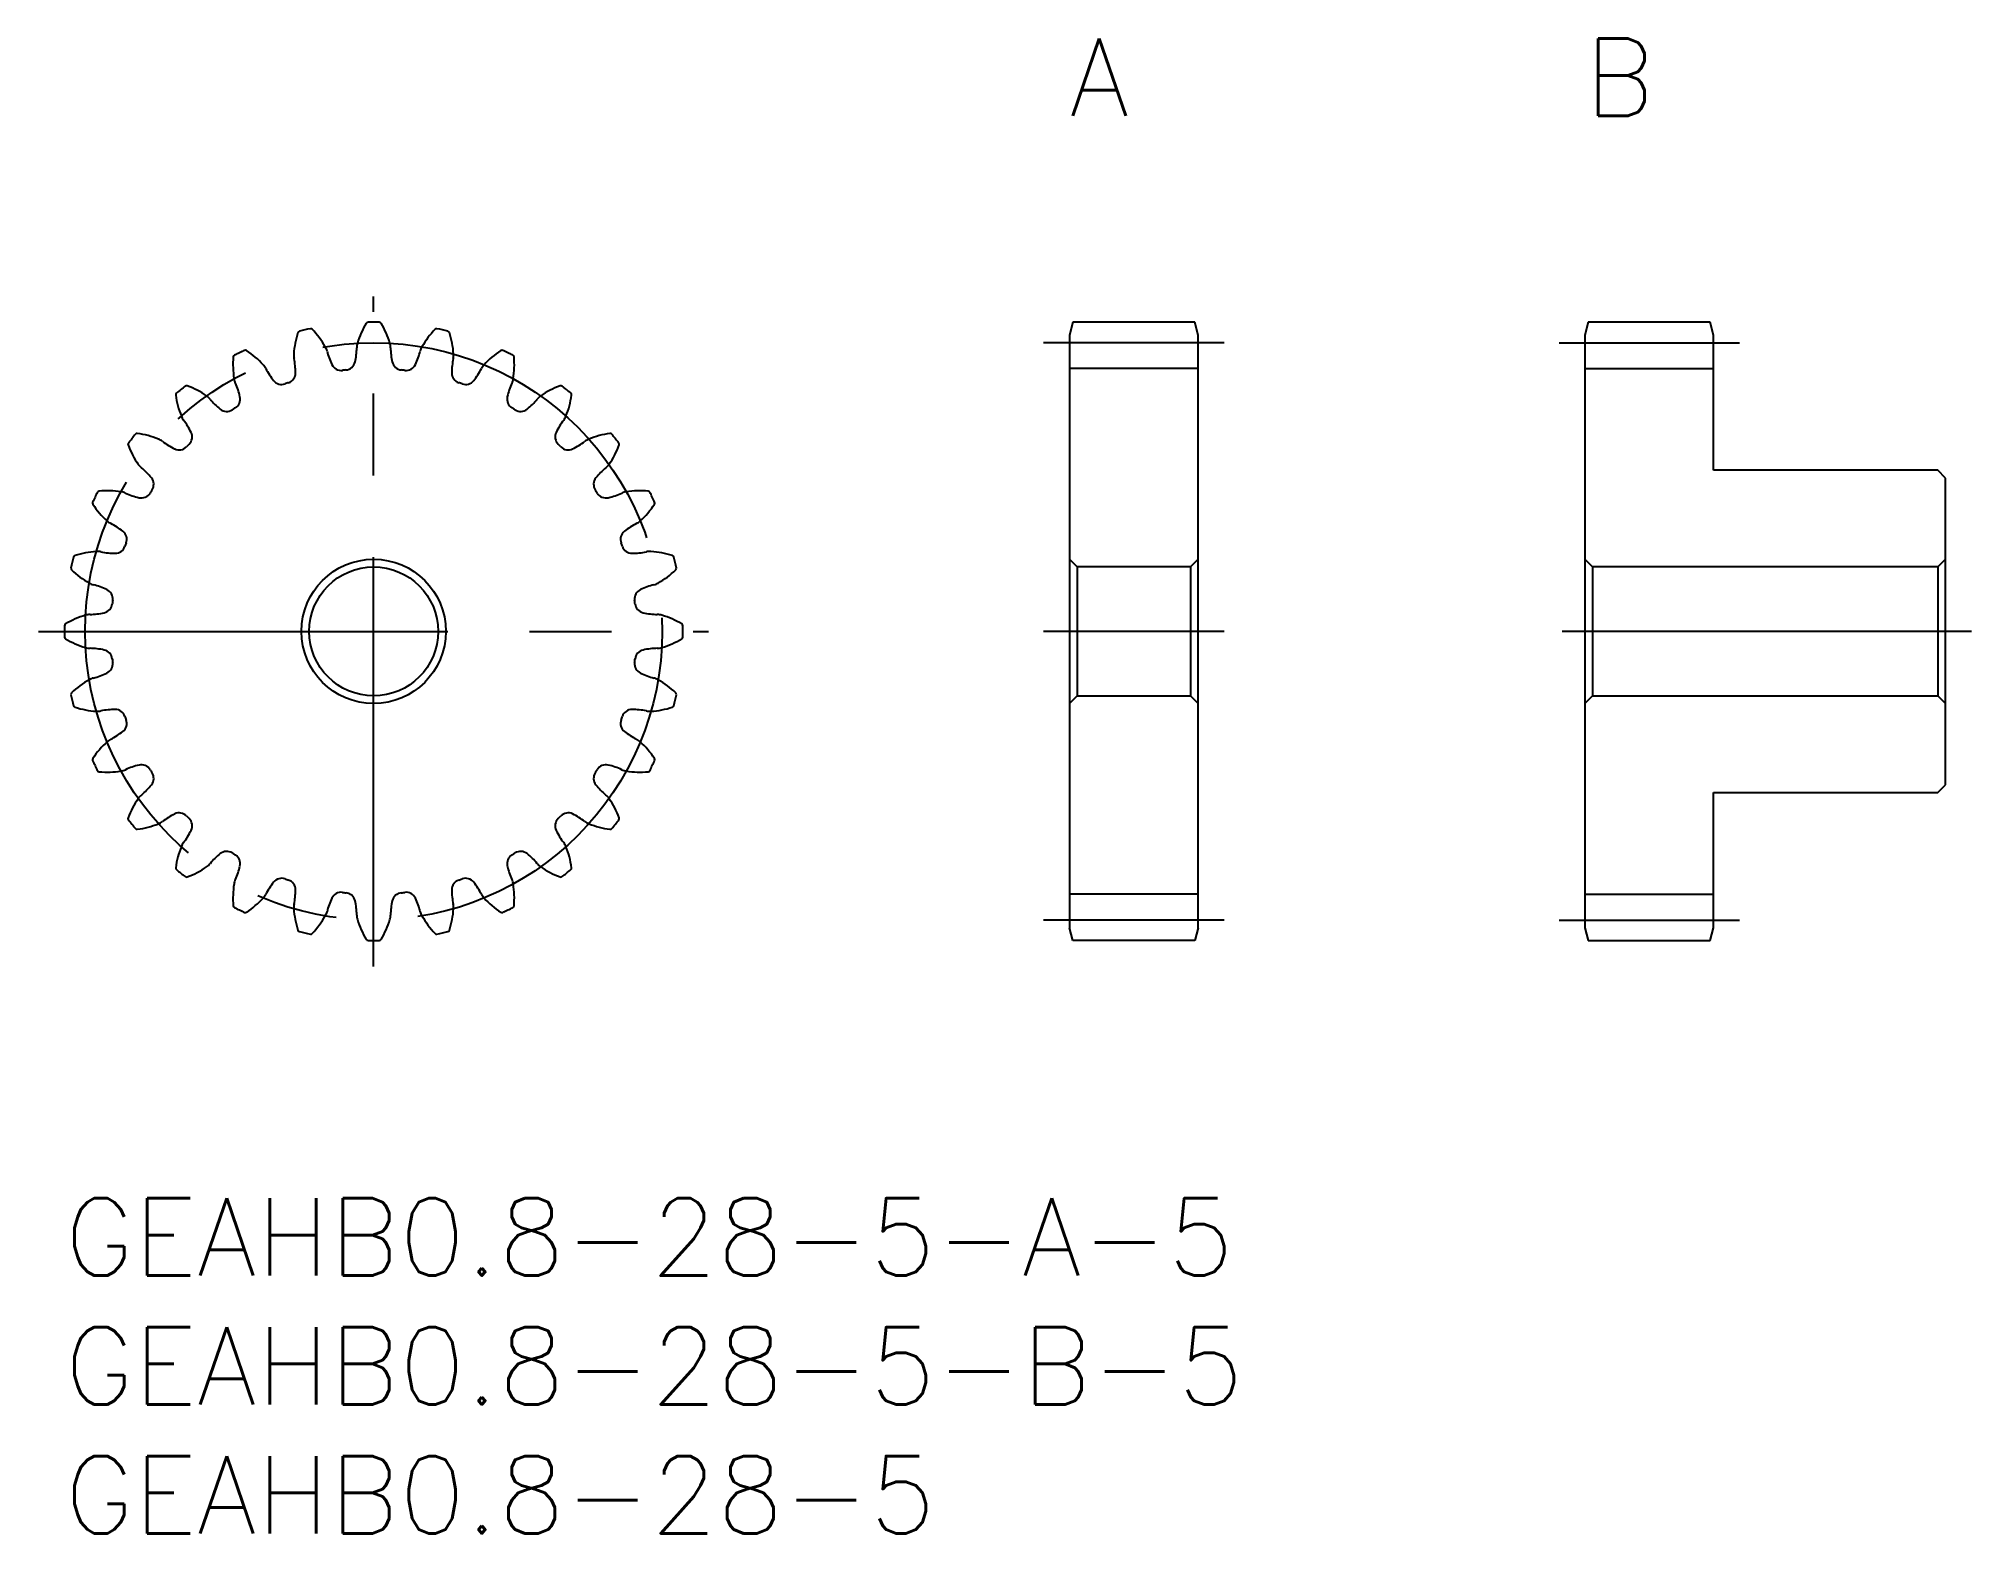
# Model space of a CAD drawing. Extents: x -1 to 74, y -13 to 45.
import ezdxf

# ---------------------------------------------------------------- set-up
doc = ezdxf.new("R2010")
doc.units = 0
doc.header["$LTSCALE"] = 0.5
doc.linetypes.add('CENTER', pattern=[50.8, 31.75, -6.35, 6.35, -6.35])
for name, color, linetype in [('MSM_CENTER', 1, 'CENTER'), ('MSM_CONTINUOUS', 7, 'CONTINUOUS'), ('MSM_PART_NUMBER', 7, 'CONTINUOUS')]:
    doc.layers.add(name, color=color, linetype=linetype)
doc.styles.get("Standard").update_dxf_attribs({"font": 'txt.shx', "height": 1, "bigfont": 'bigfont.shx'})

# ---------------------------------------------------------------- blocks, each defined once
blk = doc.blocks.new('*U3')
at = {"layer": 'MSM_PART_NUMBER'}
blk.add_text('A', height=3, dxfattribs=at).set_placement((39, 42))
blk = doc.blocks.new('*U4')
at = {"layer": 'MSM_PART_NUMBER'}
blk.add_text('B', height=3, dxfattribs=at).set_placement((59, 42))
blk = doc.blocks.new('*U5')
at = {"layer": 'MSM_PART_NUMBER'}
blk.add_text('GEAHB0.8-28-5-A-5', height=3, dxfattribs=at).set_placement((0, -3))
blk = doc.blocks.new('*U6')
at = {"layer": 'MSM_PART_NUMBER'}
blk.add_text('GEAHB0.8-28-5-B-5', height=3, dxfattribs=at).set_placement((0, -8))
blk = doc.blocks.new('*U7')
at = {"layer": 'MSM_PART_NUMBER'}
blk.add_text('GEAHB0.8-28-5', height=3, dxfattribs=at).set_placement((0, -13))

msp = doc.modelspace()

# ---------------------------------------------------------------- linework, layer by layer
at = {"layer": 'MSM_CENTER'}
for p, q in [((12, 9), (12, 35)), ((45, 33.2), (38, 33.2)), ((58, 33.2), (65, 33.2)), ((-1, 22), (25, 22)), ((45, 22), (38, 22)), ((74, 22), (58, 22)), ((45, 10.8), (38, 10.8)), ((58, 10.8), (65, 10.8))]:
    msp.add_line(p, q, dxfattribs=at)
msp.add_circle((12, 22), 11.2, dxfattribs=at)
at = {"layer": 'MSM_CONTINUOUS'}
for p, q in [((39.134, 34), (39, 33.5)), ((43.866, 34), (39.134, 34)), ((44, 33.5), (43.866, 34)), ((59.134, 34), (59, 33.5)), ((63.866, 34), (59.134, 34)), ((64, 33.5), (63.866, 34)), ((39, 33.5), (39, 10.5)), ((44, 10.5), (44, 33.5)), ((59, 33.5), (59, 10.5)), ((64, 28.25), (64, 33.5)), ((44, 32.2), (39, 32.2)), ((59, 32.2), (64, 32.2)), ((72.7, 28.25), (64, 28.25)), ((73, 27.95), (72.7, 28.25)), ((73, 16.05), (73, 27.95)), ((39, 24.8), (39.3, 24.5)), ((43.7, 24.5), (44, 24.8)), ((59, 24.8), (59.3, 24.5)), ((72.7, 24.5), (73, 24.8)), ((39.3, 24.5), (39.3, 19.5)), ((43.7, 24.5), (39.3, 24.5)), ((43.7, 24.5), (43.7, 19.5)), ((59.3, 24.5), (59.3, 19.5)), ((72.7, 24.5), (59.3, 24.5)), ((72.7, 24.5), (72.7, 19.5)), ((39.3, 19.5), (43.7, 19.5)), ((44, 19.2), (43.7, 19.5)), ((59.3, 19.5), (72.7, 19.5)), ((73, 19.2), (72.7, 19.5)), ((39.3, 19.5), (39, 19.2)), ((59.3, 19.5), (59, 19.2)), ((72.7, 15.75), (73, 16.05)), ((64, 10.5), (64, 15.75)), ((64, 15.75), (72.7, 15.75)), ((44, 11.8), (39, 11.8)), ((59, 11.8), (64, 11.8)), ((39.134, 10), (39, 10.5)), ((43.866, 10), (39.134, 10)), ((44, 10.5), (43.866, 10)), ((59, 10.5), (59.134, 10)), ((59.134, 10), (63.866, 10)), ((63.866, 10), (64, 10.5))]:
    msp.add_line(p, q, dxfattribs=at)
for radius in [2.8, 2.5]:
    msp.add_circle((12, 22), radius, dxfattribs=at)
for centre, radius, start, end in [((14.723, 32.172), 3.5, 149.29314, 163.21429), ((11.782, 33.918), 0.08, 91.04601, 149.29314), ((12, 22), 12, 88.95399, 91.04601), ((12.218, 33.918), 0.08, 30.70691, 88.954), ((9.277, 32.172), 3.5, 16.78571, 30.70687), ((12.391, 32.522), 3.5, 162.15028, 176.07143), ((9.136, 33.571), 0.08, 103.90316, 162.15028), ((12, 22), 12, 101.81113, 103.90316), ((9.56, 33.668), 0.08, 43.56405, 101.81114), ((7.082, 31.311), 3.5, 29.64286, 43.56401), ((9.554, 32.717), 0.656, 14.09817, 29.64297), ((8.545, 33.068), 2.8, 347.32892, 358.75908), ((12, 32.993), 0.656, 163.21417, 178.75897), ((12, 32.993), 0.656, 1.24103, 16.78583), ((15.455, 33.068), 2.8, 181.24092, 192.67108), ((14.446, 32.717), 0.656, 150.35703, 165.90183), ((16.918, 31.311), 3.5, 136.43599, 150.35714), ((14.44, 33.668), 0.08, 78.18887, 136.43599), ((12, 22), 12, 76.09684, 78.18887), ((14.864, 33.571), 0.08, 17.84972, 76.09687), ((11.609, 32.522), 3.5, 3.92857, 17.84972), ((10.04, 32.346), 3.5, 175.00742, 188.92857), ((6.633, 32.643), 0.08, 116.7603, 175.00742), ((12, 22), 12, 114.66827, 116.7603), ((7.025, 32.832), 0.08, 56.42115, 114.66826), ((5.133, 29.983), 3.5, 42.5, 56.42115), ((7.23, 31.904), 0.656, 26.95531, 42.50012), ((9.554, 32.717), 0.656, 176.07131, 191.61612), ((6.169, 32.021), 2.8, 0.18607, 11.61622), ((12.906, 33.559), 2.8, 194.09806, 205.52822), ((10.74, 32.525), 0.4, 205.52821, 276.82683), ((10.886, 32.541), 0.4, 276.03032, 347.32893), ((13.114, 32.541), 0.4, 192.67107, 263.96969), ((13.26, 32.525), 0.4, 263.17317, 334.47179), ((11.094, 33.559), 2.8, 334.47178, 345.90194), ((17.831, 32.021), 2.8, 168.38378, 179.81393), ((14.446, 32.717), 0.656, 348.38388, 3.92869), ((16.77, 31.904), 0.656, 137.49988, 153.04469), ((18.867, 29.983), 3.5, 123.57885, 137.5), ((16.975, 32.832), 0.08, 65.33173, 123.57885), ((12, 22), 12, 63.2397, 65.33173), ((17.367, 32.643), 0.08, 4.99258, 63.23972), ((13.96, 32.346), 3.5, 351.07143, 4.99258), ((12, 22), 12, 127.52541, 129.61744), ((4.739, 31.454), 0.08, 69.27829, 127.52543), ((3.529, 28.255), 3.5, 55.35714, 69.27829), ((7.23, 31.904), 0.656, 188.92845, 204.47326), ((4.085, 30.473), 2.8, 13.04321, 24.47336), ((10.311, 33.471), 2.8, 206.95521, 218.38536), ((8.43, 31.981), 0.4, 218.38535, 289.68398), ((12, 22), 10.2, 108.88745, 109.68398), ((8.569, 32.029), 0.4, 288.88746, 0.18608), ((12, 22), 10.2, 96.03031, 96.82683), ((12, 22), 10.2, 83.17317, 83.96969), ((15.431, 32.029), 0.4, 179.81392, 251.11255), ((12, 22), 10.2, 70.31602, 71.11255), ((15.57, 31.981), 0.4, 250.31602, 321.61465), ((13.689, 33.471), 2.8, 321.61464, 333.04479), ((19.915, 30.473), 2.8, 155.52664, 166.95679), ((16.77, 31.904), 0.656, 335.52674, 351.07155), ((20.471, 28.255), 3.5, 110.72171, 124.64286), ((19.261, 31.454), 0.08, 52.47459, 110.72171), ((12, 22), 12, 50.38256, 52.47459), ((4.399, 31.182), 0.08, 129.61744, 187.86456), ((7.787, 31.65), 3.5, 187.86456, 201.78571), ((5.146, 30.595), 0.656, 39.81245, 55.35726), ((7.801, 32.807), 2.8, 219.81235, 231.24251), ((6.423, 31.014), 0.4, 301.7446, 13.04322), ((17.577, 31.014), 0.4, 166.95678, 238.2554), ((16.199, 32.807), 2.8, 308.75749, 320.18765), ((18.854, 30.595), 0.656, 124.64274, 140.18755), ((16.213, 31.65), 3.5, 338.21429, 352.13544), ((19.601, 31.182), 0.08, 352.13539, 50.38258), ((5.146, 30.595), 0.656, 201.7856, 217.3304), ((2.398, 28.499), 2.8, 25.90035, 37.33051), ((6.298, 30.936), 0.4, 231.2425, 302.54112), ((12, 22), 10.2, 121.7446, 122.54112), ((12, 22), 10.2, 57.45888, 58.2554), ((17.702, 30.936), 0.4, 237.45888, 308.7575), ((21.602, 28.499), 2.8, 142.66949, 154.09965), ((18.854, 30.595), 0.656, 322.6696, 338.2144), ((2.546, 29.261), 0.08, 142.47459, 200.72171), ((12, 22), 12, 140.38256, 142.47459), ((2.818, 29.601), 0.08, 82.13539, 140.38257), ((2.35, 26.213), 3.5, 68.21429, 82.13544), ((3.405, 28.854), 0.656, 52.6696, 68.2144), ((5.501, 31.602), 2.8, 232.66949, 244.09965), ((12, 22), 10.2, 134.60174, 135.39826), ((4.557, 29.547), 0.4, 314.60174, 25.90036), ((19.443, 29.547), 0.4, 154.09964, 225.39826), ((12, 22), 10.2, 44.60174, 45.39826), ((18.499, 31.602), 2.8, 295.90035, 307.33051), ((20.595, 28.854), 0.656, 111.7856, 127.3304), ((21.65, 26.213), 3.5, 97.86456, 111.78571), ((21.182, 29.601), 0.08, 39.61744, 97.86456), ((12, 22), 12, 37.52541, 39.61744), ((21.454, 29.261), 0.08, 339.27825, 37.52543), ((5.745, 30.471), 3.5, 200.72171, 214.64286), ((4.453, 29.443), 0.4, 244.09964, 315.39826), ((19.547, 29.443), 0.4, 224.60174, 295.90036), ((18.255, 30.471), 3.5, 325.35714, 339.27829), ((3.405, 28.854), 0.656, 214.64274, 230.18755), ((1.193, 26.199), 2.8, 38.75749, 50.18765), ((3.064, 27.702), 0.4, 327.45888, 38.7575), ((20.936, 27.702), 0.4, 141.2425, 212.54112), ((22.807, 26.199), 2.8, 129.81235, 141.24251), ((20.595, 28.854), 0.656, 309.81245, 325.35726), ((1.168, 26.975), 0.08, 155.33173, 213.57885), ((12, 22), 12, 153.2397, 155.33173), ((1.357, 27.367), 0.08, 94.99254, 153.23971), ((1.654, 23.96), 3.5, 81.07143, 94.99258), ((2.096, 26.77), 0.656, 65.52674, 81.07155), ((3.527, 29.915), 2.8, 245.52664, 256.95679), ((2.986, 27.577), 0.4, 256.95678, 328.2554), ((12, 22), 10.2, 147.45888, 148.2554), ((12, 22), 10.2, 31.7446, 32.54112), ((21.014, 27.577), 0.4, 211.7446, 283.04322), ((20.473, 29.915), 2.8, 283.04321, 294.47336), ((21.904, 26.77), 0.656, 98.92845, 114.47326), ((22.346, 23.96), 3.5, 85.00742, 98.92857), ((22.643, 27.367), 0.08, 26.7603, 85.00742), ((12, 22), 12, 24.66827, 26.7603), ((22.832, 26.975), 0.08, 326.42115, 24.66829), ((4.017, 28.867), 3.5, 213.57885, 227.5), ((2.096, 26.77), 0.656, 227.49988, 243.04469), ((21.904, 26.77), 0.656, 296.95531, 312.50012), ((19.983, 28.867), 3.5, 312.5, 326.42115), ((0.529, 23.689), 2.8, 51.61464, 63.04479), ((2.019, 25.57), 0.4, 340.31602, 51.61465), ((21.981, 25.57), 0.4, 128.38535, 199.68398), ((23.471, 23.689), 2.8, 116.95521, 128.38536), ((12, 22), 12, 166.09684, 168.18887), ((0.429, 24.864), 0.08, 107.84968, 166.09686), ((1.478, 21.609), 3.5, 93.92857, 107.84972), ((1.283, 24.446), 0.656, 78.38388, 93.92869), ((1.979, 27.831), 2.8, 258.38378, 269.81393), ((1.971, 25.431), 0.4, 269.81392, 341.11255), ((12, 22), 10.2, 160.31602, 161.11255), ((12, 22), 10.2, 18.88745, 19.68398), ((22.029, 25.431), 0.4, 198.88745, 270.18608), ((22.021, 27.831), 2.8, 270.18607, 281.61622), ((22.717, 24.446), 0.656, 86.07131, 101.61612), ((22.522, 21.609), 3.5, 72.15028, 86.07143), ((23.571, 24.864), 0.08, 13.90316, 72.15028), ((12, 22), 12, 11.81113, 13.90316), ((0.332, 24.44), 0.08, 168.18887, 226.43599), ((2.689, 26.918), 3.5, 226.43599, 240.35714), ((21.311, 26.918), 3.5, 299.64286, 313.56401), ((23.668, 24.44), 0.08, 313.56401, 11.81115), ((1.283, 24.446), 0.656, 240.35703, 255.90183), ((0.441, 21.094), 2.8, 64.47178, 75.90194), ((1.475, 23.26), 0.4, 353.17317, 64.47179), ((22.525, 23.26), 0.4, 115.52821, 186.82683), ((23.559, 21.094), 2.8, 104.09806, 115.52822), ((22.717, 24.446), 0.656, 284.09817, 299.64297), ((1.828, 19.277), 3.5, 106.78571, 120.70686), ((1.007, 22), 0.656, 91.24103, 106.78583), ((0.932, 25.455), 2.8, 271.24092, 282.67108), ((1.459, 23.114), 0.4, 282.67107, 353.96969), ((12, 22), 10.2, 173.17317, 173.96969), ((12, 22), 10.2, 6.03031, 6.82683), ((22.541, 23.114), 0.4, 186.03031, 257.32893), ((23.068, 25.455), 2.8, 257.32892, 268.75908), ((22.993, 22), 0.656, 73.21417, 88.75897), ((22.172, 19.277), 3.5, 59.29314, 73.21429), ((12, 22), 12, 178.95399, 181.04601), ((0.082, 22.218), 0.08, 120.70686, 178.954), ((0.082, 21.782), 0.08, 181.04601, 239.29314), ((23.918, 22.218), 0.08, 1.04601, 59.29314), ((23.918, 21.782), 0.08, 300.70686, 358.95401), ((12, 22), 12, 358.95399, 1.04601), ((1.828, 24.723), 3.5, 239.29314, 253.21429), ((1.007, 22), 0.656, 253.21417, 268.75897), ((0.932, 18.545), 2.8, 77.32892, 88.75908), ((1.459, 20.886), 0.4, 6.03031, 77.32893), ((22.541, 20.886), 0.4, 102.67107, 173.96969), ((23.068, 18.545), 2.8, 91.24092, 102.67108), ((22.993, 22), 0.656, 271.24103, 286.78583), ((22.172, 24.723), 3.5, 286.78571, 300.70686), ((0.441, 22.906), 2.8, 284.09806, 295.52822), ((1.475, 20.74), 0.4, 295.52821, 6.82683), ((12, 22), 10.2, 186.03031, 186.82683), ((22.525, 20.74), 0.4, 173.17317, 244.47179), ((12, 22), 10.2, 353.17317, 353.96969), ((23.559, 22.906), 2.8, 244.47178, 255.90194), ((0.332, 19.56), 0.08, 133.56401, 191.81114), ((12, 22), 12, 191.81113, 193.90316), ((2.689, 17.082), 3.5, 119.64286, 133.56401), ((1.283, 19.554), 0.656, 104.09817, 119.64297), ((22.717, 19.554), 0.656, 60.35703, 75.90183), ((21.311, 17.082), 3.5, 46.43599, 60.35714), ((12, 22), 12, 346.09684, 348.18887), ((23.668, 19.56), 0.08, 348.18887, 46.43599), ((0.429, 19.136), 0.08, 193.90316, 252.15028), ((1.478, 22.391), 3.5, 252.15028, 266.07143), ((1.283, 19.554), 0.656, 266.07131, 281.61612), ((1.979, 16.169), 2.8, 90.18607, 101.61622), ((1.971, 18.569), 0.4, 18.88745, 90.18608), ((22.029, 18.569), 0.4, 89.81392, 161.11255), ((22.021, 16.169), 2.8, 78.38378, 89.81393), ((22.717, 19.554), 0.656, 258.38388, 273.92869), ((22.522, 22.391), 3.5, 273.92857, 287.84972), ((23.571, 19.136), 0.08, 287.84972, 346.09686), ((0.529, 20.311), 2.8, 296.95521, 308.38536), ((2.019, 18.43), 0.4, 308.38535, 19.68398), ((12, 22), 10.2, 198.88745, 199.68398), ((21.981, 18.43), 0.4, 160.31602, 231.61465), ((12, 22), 10.2, 340.31602, 341.11255), ((23.471, 20.311), 2.8, 231.61464, 243.04479), ((4.017, 15.133), 3.5, 132.5, 146.42115), ((2.096, 17.23), 0.656, 116.95531, 132.50012), ((21.904, 17.23), 0.656, 47.49988, 63.04469), ((19.983, 15.133), 3.5, 33.57885, 47.5), ((1.168, 17.025), 0.08, 146.42115, 204.66829), ((12, 22), 12, 204.66827, 206.7603), ((1.357, 16.633), 0.08, 206.7603, 265.00742), ((1.654, 20.04), 3.5, 265.00742, 278.92857), ((2.096, 17.23), 0.656, 278.92845, 294.47326), ((3.527, 14.085), 2.8, 103.04321, 114.47336), ((2.986, 16.423), 0.4, 31.7446, 103.04322), ((12, 22), 10.2, 211.7446, 212.54112), ((3.064, 16.298), 0.4, 321.2425, 32.54112), ((20.936, 16.298), 0.4, 147.45888, 218.7575), ((12, 22), 10.2, 327.45888, 328.2554), ((21.014, 16.423), 0.4, 76.95678, 148.2554), ((20.473, 14.085), 2.8, 65.52664, 76.95679), ((21.904, 17.23), 0.656, 245.52674, 261.07155), ((22.346, 20.04), 3.5, 261.07143, 274.99258), ((22.643, 16.633), 0.08, 274.99258, 333.23972), ((12, 22), 12, 333.2397, 335.33173), ((22.832, 17.025), 0.08, 335.33173, 33.57885), ((1.193, 17.801), 2.8, 309.81235, 321.24251), ((22.807, 17.801), 2.8, 218.75749, 230.18765), ((5.745, 13.529), 3.5, 145.35714, 159.27829), ((3.405, 15.146), 0.656, 129.81245, 145.35726), ((20.595, 15.146), 0.656, 34.64274, 50.18755), ((18.255, 13.529), 3.5, 20.72171, 34.64286), ((2.546, 14.739), 0.08, 159.27829, 217.52543), ((12, 22), 12, 217.52541, 219.61744), ((2.818, 14.399), 0.08, 219.61744, 277.86456), ((2.35, 17.787), 3.5, 277.86456, 291.78571), ((3.405, 15.146), 0.656, 291.7856, 307.3304), ((5.501, 12.398), 2.8, 115.90035, 127.33051), ((4.453, 14.557), 0.4, 44.60174, 115.90036), ((2.398, 15.501), 2.8, 322.66949, 334.09965), ((12, 22), 10.2, 224.60174, 225.39826), ((4.557, 14.453), 0.4, 334.09964, 45.39826), ((19.443, 14.453), 0.4, 134.60174, 205.90036), ((21.602, 15.501), 2.8, 205.90035, 217.33051), ((12, 22), 10.2, 314.60174, 315.39826), ((19.547, 14.557), 0.4, 64.09964, 135.39826), ((18.499, 12.398), 2.8, 52.66949, 64.09965), ((20.595, 15.146), 0.656, 232.6696, 248.2144), ((21.65, 17.787), 3.5, 248.21429, 262.13544), ((21.182, 14.399), 0.08, 262.13544, 320.38258), ((12, 22), 12, 320.38256, 322.47459), ((21.454, 14.739), 0.08, 322.47459, 20.72171), ((7.787, 12.35), 3.5, 158.21429, 172.13544), ((5.146, 13.405), 0.656, 142.6696, 158.2144), ((18.854, 13.405), 0.656, 21.7856, 37.3304), ((16.213, 12.35), 3.5, 7.86456, 21.78571), ((4.399, 12.818), 0.08, 172.13544, 230.38257), ((12, 22), 12, 230.38256, 232.47459), ((3.529, 15.745), 3.5, 290.72171, 304.64286), ((5.146, 13.405), 0.656, 304.64274, 320.18755), ((7.801, 11.193), 2.8, 128.75749, 140.18765), ((6.298, 13.064), 0.4, 57.45888, 128.7575), ((12, 22), 10.2, 237.45888, 238.2554), ((6.423, 12.986), 0.4, 346.95678, 58.2554), ((4.085, 13.527), 2.8, 335.52664, 346.95679), ((17.577, 12.986), 0.4, 121.7446, 193.04322), ((19.915, 13.527), 2.8, 193.04321, 204.47336), ((12, 22), 10.2, 301.7446, 302.54112), ((17.702, 13.064), 0.4, 51.2425, 122.54112), ((16.199, 11.193), 2.8, 39.81235, 51.24251), ((18.854, 13.405), 0.656, 219.81245, 235.35726), ((20.471, 15.745), 3.5, 235.35714, 249.27829), ((12, 22), 12, 307.52541, 309.61744), ((19.601, 12.818), 0.08, 309.61744, 7.86456), ((4.739, 12.546), 0.08, 232.47459, 290.72171), ((10.04, 11.654), 3.5, 171.07143, 184.99258), ((7.23, 12.096), 0.656, 155.52674, 171.07155), ((10.311, 10.529), 2.8, 141.61464, 153.04479), ((8.43, 12.019), 0.4, 70.31602, 141.61465), ((12, 22), 10.2, 250.31602, 251.11255), ((8.569, 11.971), 0.4, 359.81392, 71.11255), ((15.431, 11.971), 0.4, 108.88745, 180.18608), ((12, 22), 10.2, 288.88745, 289.68398), ((15.57, 12.019), 0.4, 38.38535, 109.68398), ((13.689, 10.529), 2.8, 26.95521, 38.38536), ((16.77, 12.096), 0.656, 8.92845, 24.47326), ((13.96, 11.654), 3.5, 355.00742, 8.92857), ((19.261, 12.546), 0.08, 249.27825, 307.52543), ((6.633, 11.357), 0.08, 184.99258, 243.23972), ((12, 22), 12, 243.2397, 245.33173), ((5.133, 14.017), 3.5, 303.57885, 317.5), ((7.23, 12.096), 0.656, 317.49988, 333.04469), ((9.554, 11.283), 0.656, 168.38388, 183.92869), ((6.169, 11.979), 2.8, 348.38378, 359.81393), ((12.906, 10.441), 2.8, 154.47178, 165.90194), ((10.74, 11.475), 0.4, 83.17317, 154.47179), ((12, 22), 10.2, 263.17317, 263.96969), ((10.886, 11.459), 0.4, 12.67107, 83.96969), ((8.545, 10.932), 2.8, 1.24092, 12.67108), ((15.455, 10.932), 2.8, 167.32892, 178.75908), ((13.114, 11.459), 0.4, 96.03031, 167.32893), ((12, 22), 10.2, 276.03031, 276.82683), ((13.26, 11.475), 0.4, 25.52821, 96.82683), ((11.094, 10.441), 2.8, 14.09806, 25.52822), ((17.831, 11.979), 2.8, 180.18607, 191.61622), ((14.446, 11.283), 0.656, 356.07131, 11.61612), ((16.77, 12.096), 0.656, 206.95531, 222.50012), ((18.867, 14.017), 3.5, 222.5, 236.42115), ((12, 22), 12, 294.66827, 296.7603), ((17.367, 11.357), 0.08, 296.7603, 355.00742), ((7.025, 11.168), 0.08, 245.33173, 303.57885), ((12.391, 11.478), 3.5, 183.92857, 197.84972), ((7.082, 12.689), 3.5, 316.43599, 330.35714), ((9.554, 11.283), 0.656, 330.35703, 345.90183), ((12, 11.007), 0.656, 181.24103, 196.78583), ((14.723, 11.828), 3.5, 196.78571, 210.70686), ((9.277, 11.828), 3.5, 329.29314, 343.21429), ((12, 11.007), 0.656, 343.21417, 358.75897), ((14.446, 11.283), 0.656, 194.09817, 209.64297), ((16.918, 12.689), 3.5, 209.64286, 223.56401), ((11.609, 11.478), 3.5, 342.15028, 356.07143), ((16.975, 11.168), 0.08, 236.42115, 294.66829), ((9.136, 10.429), 0.08, 197.84972, 256.09686), ((12, 22), 12, 256.09684, 258.18887), ((9.56, 10.332), 0.08, 258.18887, 316.43599), ((11.782, 10.082), 0.08, 210.70686, 268.95401), ((12, 22), 12, 268.95399, 271.04601), ((12.218, 10.082), 0.08, 271.04601, 329.29314), ((14.44, 10.332), 0.08, 223.56401, 281.81115), ((12, 22), 12, 281.81113, 283.90316), ((14.864, 10.429), 0.08, 283.90316, 342.15028)]:
    msp.add_arc(centre, radius, start, end, dxfattribs=at)

# ---------------------------------------------------------------- block references
for name in ['*U3', '*U4', '*U5', '*U6', '*U7']:
    msp.add_blockref(name, (0, 0), dxfattribs=at)

doc.saveas('drawing.dxf')
